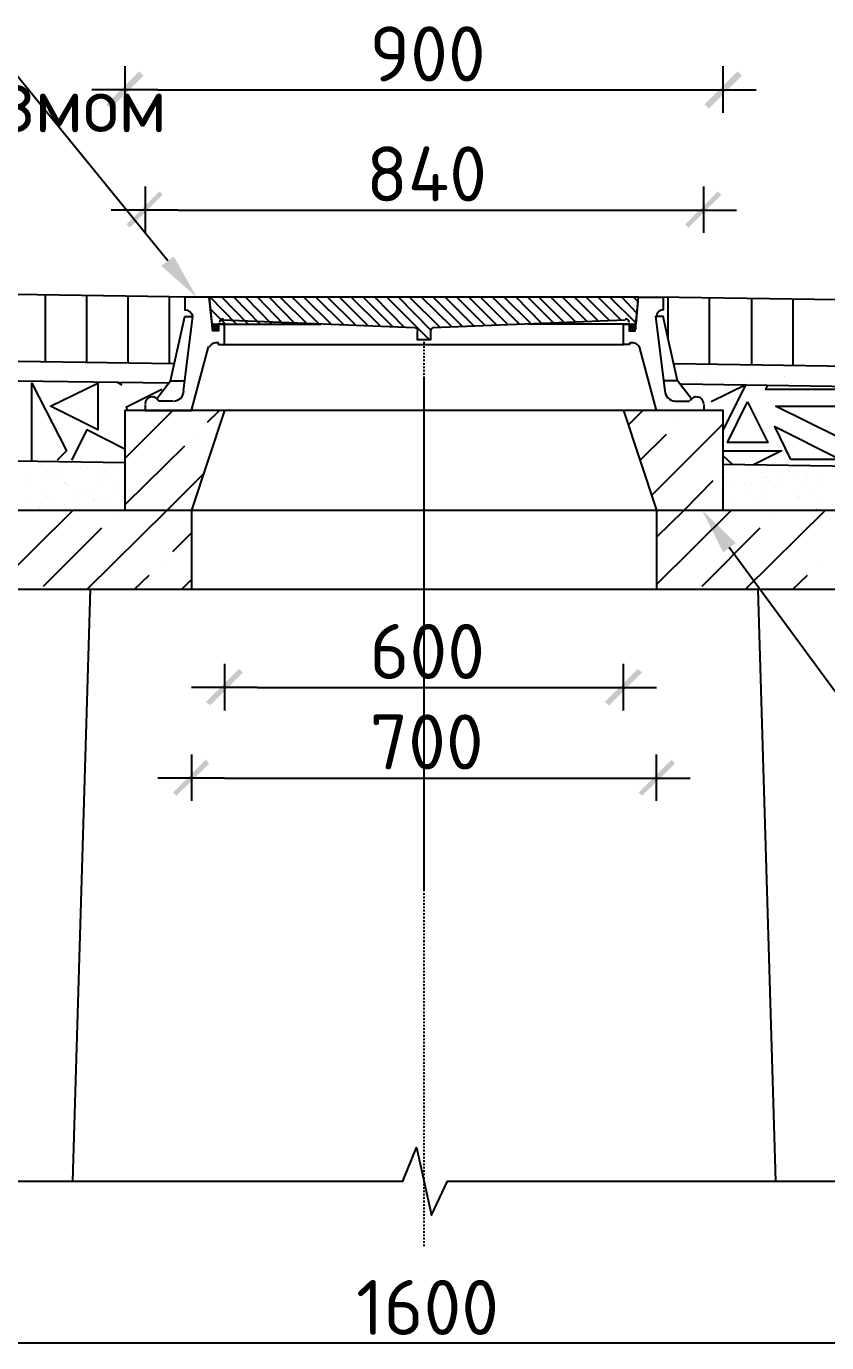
# Model space of a CAD drawing. Extents: x 8646 to 18206, y -17605 to -192.
# Drawn here: x 11767.7 to 11807.8, y -8223.7 to -8157.7 of the extents above; entities that cross this region are included whole.
import ezdxf

# ---------------------------------------------------------------- set-up
doc = ezdxf.new("R2010")
doc.units = 0
for name, color, linetype in [('PDF__0', 7, 'CONTINUOUS'), ('PDF__КОНСТРУКЦИЯ_КОЛОДЦА', 7, 'CONTINUOUS'), ('PDF__ТЕКСТ', 7, 'CONTINUOUS'), ('PDF__УСИЛЕНИЕ', 7, 'CONTINUOUS')]:
    doc.layers.add(name, color=color, linetype=linetype)
doc.styles.add('PDF_ISOCPEUR', font='isocpeur.ttf')

msp = doc.modelspace()

# ---------------------------------------------------------------- linework, layer by layer
at = {"layer": 'PDF__0', "linetype": 'CONTINUOUS'}
for points in [[(11772.619, -8159.74), (11772.619, -8162.071)], [(11802.623, -8162.071), (11802.623, -8159.74)], [(11774.272, -8160.927), (11770.966, -8160.927)], [(11800.971, -8160.927), (11804.276, -8160.927)], [(11773.636, -8165.758), (11773.636, -8168.089)], [(11801.649, -8168.089), (11801.649, -8165.758)], [(11775.289, -8166.945), (11771.941, -8166.945)], [(11799.954, -8166.945), (11803.301, -8166.945)], [(11767.958, -8179.489), (11767.958, -8175.632), (11769.695, -8179.023), (11769.229, -8179.489)], [(11772.365, -8175.59), (11772.45, -8175.717), (11772.238, -8175.59)], [(11802.623, -8178.006), (11803.768, -8175.717), (11802.03, -8176.565)], [(11804.827, -8175.759), (11804.742, -8175.929), (11808.853, -8175.929), (11808.599, -8175.802)], [(11772.746, -8176.946), (11772.704, -8176.819), (11774.484, -8175.929)], [(11772.619, -8178.938), (11770.712, -8177.963), (11769.949, -8179.489)], [(11802.623, -8179.023), (11805.547, -8179.023), (11804.107, -8179.743)], [(11803.09, -8179.701), (11802.623, -8179.277)], [(11777.62, -8189.702), (11777.62, -8192.033)], [(11797.623, -8192.033), (11797.623, -8189.702)], [(11779.273, -8190.889), (11775.967, -8190.889)], [(11795.97, -8190.889), (11799.275, -8190.889)], [(11775.967, -8194.237), (11775.967, -8196.567)], [(11799.275, -8196.567), (11799.275, -8194.237)], [(11777.62, -8195.423), (11774.272, -8195.423)], [(11797.623, -8195.423), (11800.971, -8195.423)]]:
    msp.add_lwpolyline(points, dxfattribs=at)
for points in [[(11771.263, -8175.632), (11771.263, -8177.963), (11768.89, -8176.777)], [(11803.852, -8176.565), (11804.869, -8178.599), (11802.835, -8178.599)], [(11805.251, -8176.777), (11809.234, -8176.777), (11808.429, -8178.345)], [(11806.014, -8179.446), (11805.208, -8177.794), (11808.514, -8179.446)]]:
    msp.add_lwpolyline(points, close=True, dxfattribs=at)
for points in [[(11773.34, -8159.995), (11771.899, -8161.859), (11771.687, -8161.647)], [(11773.552, -8160.206), (11773.34, -8159.995), (11771.899, -8161.859)], [(11801.691, -8161.647), (11801.903, -8161.859), (11803.344, -8159.995)], [(11801.903, -8161.859), (11803.344, -8159.995), (11803.556, -8160.206)], [(11774.357, -8166.012), (11772.874, -8167.835), (11772.704, -8167.665)], [(11774.526, -8166.182), (11774.357, -8166.012), (11772.874, -8167.835)], [(11800.716, -8167.665), (11800.886, -8167.835), (11802.369, -8166.012)], [(11800.886, -8167.835), (11802.369, -8166.012), (11802.539, -8166.182)], [(11778.34, -8189.956), (11776.9, -8191.779), (11776.688, -8191.609)], [(11778.552, -8190.126), (11778.34, -8189.956), (11776.9, -8191.779)], [(11796.69, -8191.609), (11796.902, -8191.779), (11798.343, -8189.956)], [(11796.902, -8191.779), (11798.343, -8189.956), (11798.555, -8190.126)], [(11776.688, -8194.491), (11775.204, -8196.313), (11775.035, -8196.144)], [(11776.857, -8194.703), (11776.688, -8194.491), (11775.204, -8196.313)], [(11798.385, -8196.144), (11798.555, -8196.313), (11800.038, -8194.491)], [(11798.555, -8196.313), (11800.038, -8194.491), (11800.208, -8194.703)]]:
    msp.add_solid(points, dxfattribs=at)
at = {"layer": 'PDF__КОНСТРУКЦИЯ_КОЛОДЦА', "linetype": 'CONTINUOUS'}
for points in [[(11775.967, -8171.31), (11747.234, -8170.886)], [(11827.584, -8171.733), (11799.275, -8171.31)], [(11775.077, -8174.658), (11747.234, -8174.234)], [(11827.584, -8175.081), (11800.165, -8174.658)], [(11774.781, -8175.632), (11747.277, -8175.251)], [(11827.584, -8176.098), (11800.504, -8175.675)], [(11772.619, -8179.616), (11747.489, -8179.234)], [(11827.796, -8180.082), (11802.623, -8179.701)]]:
    msp.add_lwpolyline(points, dxfattribs=at)
at = {"layer": 'PDF__УСИЛЕНИЕ', "linetype": 'CONTINUOUS'}
for points in [[(11774.781, -8169.487), (11766.686, -8159.571), (11765.033, -8159.571)], [(11774.272, -8160.927), (11800.971, -8160.927)], [(11775.289, -8166.945), (11799.954, -8166.945)], [(11768.636, -8174.53), (11768.636, -8171.225)], [(11770.712, -8174.573), (11770.712, -8171.225)], [(11772.789, -8174.615), (11772.789, -8171.267)], [(11774.865, -8174.658), (11774.865, -8171.31)], [(11797.919, -8172.623), (11797.919, -8172.666), (11798.258, -8172.666), (11798.385, -8171.31), (11787.621, -8171.31), (11776.857, -8171.31), (11776.984, -8172.666), (11777.323, -8172.666), (11777.323, -8172.623)], [(11778.213, -8172.666), (11776.9, -8171.31)], [(11778.807, -8172.666), (11777.493, -8171.31)], [(11779.4, -8172.666), (11778.086, -8171.31)], [(11779.993, -8172.666), (11778.679, -8171.31)], [(11780.586, -8172.666), (11779.273, -8171.31)], [(11781.18, -8172.666), (11779.866, -8171.31)], [(11781.773, -8172.666), (11780.417, -8171.31)], [(11782.366, -8172.666), (11781.01, -8171.31)], [(11782.96, -8172.666), (11781.604, -8171.31)], [(11783.595, -8172.708), (11782.197, -8171.31)], [(11784.189, -8172.708), (11782.79, -8171.31)], [(11784.824, -8172.751), (11783.383, -8171.31)], [(11785.418, -8172.751), (11783.977, -8171.31)], [(11786.053, -8172.793), (11784.57, -8171.31)], [(11786.647, -8172.835), (11785.163, -8171.31)], [(11787.876, -8173.429), (11785.757, -8171.31)], [(11787.96, -8172.962), (11786.35, -8171.31)], [(11788.427, -8172.835), (11786.901, -8171.31)], [(11789.02, -8172.793), (11787.494, -8171.31)], [(11789.571, -8172.793), (11788.087, -8171.31)], [(11790.122, -8172.751), (11788.681, -8171.31)], [(11790.715, -8172.751), (11789.274, -8171.31)], [(11791.266, -8172.708), (11789.867, -8171.31)], [(11791.817, -8172.666), (11790.461, -8171.31)], [(11792.41, -8172.666), (11791.054, -8171.31)], [(11792.961, -8172.623), (11791.647, -8171.31)], [(11793.512, -8172.623), (11792.241, -8171.31)], [(11794.105, -8172.581), (11792.834, -8171.31)], [(11794.656, -8172.581), (11793.385, -8171.31)], [(11795.207, -8172.539), (11793.978, -8171.31)], [(11795.8, -8172.539), (11794.571, -8171.31)], [(11796.351, -8172.496), (11795.165, -8171.31)], [(11796.945, -8172.496), (11795.758, -8171.31)], [(11797.496, -8172.454), (11796.351, -8171.31)], [(11798.258, -8172.623), (11796.945, -8171.31)], [(11798.301, -8172.115), (11797.538, -8171.31)], [(11797.962, -8173.598), (11797.919, -8173.683), (11797.623, -8173.683), (11797.623, -8172.666), (11797.919, -8172.666), (11797.919, -8173.005), (11798.216, -8173.005), (11798.385, -8171.31), (11799.614, -8171.31), (11799.614, -8171.945)], [(11798.385, -8171.564), (11798.131, -8171.31)], [(11799.869, -8173.429), (11799.869, -8171.31)], [(11801.945, -8174.7), (11801.945, -8171.352)], [(11804.064, -8174.742), (11804.064, -8171.394)], [(11806.141, -8174.742), (11806.141, -8171.437)], [(11774.23, -8176.395), (11774.908, -8175.505), (11775.628, -8172.284), (11776.01, -8172.284), (11775.543, -8176.014)], [(11777.662, -8172.666), (11776.9, -8171.903)], [(11777.535, -8172.454), (11787.155, -8172.835)], [(11788.087, -8172.835), (11797.707, -8172.454)], [(11777.239, -8173.005), (11776.984, -8172.708), (11777.069, -8172.666), (11776.984, -8172.581)], [(11776.984, -8172.835), (11777.196, -8172.666), (11777.323, -8172.793), (11777.154, -8173.005)], [(11777.111, -8173.005), (11776.984, -8172.878)], [(11777.027, -8172.962), (11777.323, -8172.666)], [(11777.323, -8172.92), (11777.069, -8172.666)], [(11777.281, -8173.005), (11777.323, -8172.962)], [(11777.323, -8172.666), (11782.451, -8172.666)], [(11797.919, -8172.666), (11792.834, -8172.666)], [(11798.174, -8173.005), (11797.919, -8172.708), (11797.962, -8172.666), (11798.258, -8172.92)], [(11797.919, -8173.005), (11798.258, -8172.666)], [(11798.216, -8173.005), (11798.216, -8172.962)], [(11777.62, -8173.683), (11797.623, -8173.683)], [(11787.621, -8173.556), (11787.621, -8173.683)], [(11787.621, -8173.725), (11787.621, -8173.725)], [(11787.621, -8173.768), (11787.621, -8173.852)], [(11773.636, -8176.692), (11773.636, -8176.988), (11775.967, -8176.988), (11776.815, -8173.81)], [(11787.621, -8173.895), (11787.621, -8173.895)], [(11787.621, -8173.937), (11787.621, -8174.022)], [(11787.621, -8174.064), (11787.621, -8174.064)], [(11787.621, -8174.107), (11787.621, -8174.191)], [(11787.621, -8174.234), (11787.621, -8174.234)], [(11787.621, -8174.276), (11787.621, -8174.361)], [(11787.621, -8174.403), (11787.621, -8174.403)], [(11801.649, -8176.692), (11801.649, -8176.988), (11799.275, -8176.988), (11798.428, -8173.81)], [(11770.204, -8174.869), (11770.204, -8174.869)], [(11770.712, -8174.827), (11770.712, -8174.827)], [(11787.621, -8174.446), (11787.621, -8174.53)], [(11787.621, -8174.573), (11787.621, -8174.573)], [(11787.621, -8174.615), (11787.621, -8174.7)], [(11787.621, -8174.742), (11787.621, -8174.742)], [(11787.621, -8174.785), (11787.621, -8174.869)], [(11787.621, -8174.912), (11787.621, -8174.912)], [(11787.621, -8174.954), (11787.621, -8175.039)], [(11787.621, -8175.081), (11787.621, -8175.081)], [(11801.182, -8174.827), (11801.182, -8174.827)], [(11801.352, -8174.954), (11801.352, -8174.954)], [(11801.861, -8174.785), (11801.861, -8174.785)], [(11801.903, -8174.869), (11801.903, -8174.869)], [(11802.708, -8174.785), (11802.708, -8174.785)], [(11804.997, -8174.785), (11804.997, -8174.785)], [(11769.78, -8175.124), (11769.78, -8175.124)], [(11774.908, -8175.505), (11775.628, -8175.505)], [(11787.621, -8175.124), (11787.621, -8175.209)], [(11787.621, -8175.251), (11787.621, -8175.251)], [(11787.621, -8175.293), (11787.621, -8175.378), (11787.621, -8175.42), (11787.621, -8175.548), (11787.621, -8175.59), (11787.621, -8175.717), (11787.621, -8175.759), (11787.621, -8175.887), (11787.621, -8175.929), (11787.621, -8176.056), (11787.621, -8176.098), (11787.621, -8176.226), (11787.621, -8176.268), (11787.621, -8176.395), (11787.621, -8176.438), (11787.621, -8176.565), (11787.621, -8176.607), (11787.621, -8176.734), (11787.621, -8176.777), (11787.621, -8176.904), (11787.621, -8176.946), (11787.621, -8177.073), (11787.621, -8177.116), (11787.621, -8177.243), (11787.621, -8177.285), (11787.621, -8177.412), (11787.621, -8177.455), (11787.621, -8177.582), (11787.621, -8177.624), (11787.621, -8177.751), (11787.621, -8177.794), (11787.621, -8177.921), (11787.621, -8177.963), (11787.621, -8178.09), (11787.621, -8178.133), (11787.621, -8178.26), (11787.621, -8178.302), (11787.621, -8178.429), (11787.621, -8178.472), (11787.621, -8178.599), (11787.621, -8178.641), (11787.621, -8178.768), (11787.621, -8178.811), (11787.621, -8178.938), (11787.621, -8178.98), (11787.621, -8179.107), (11787.621, -8179.15), (11787.621, -8179.277), (11787.621, -8179.319), (11787.621, -8179.446), (11787.621, -8179.489), (11787.621, -8179.616), (11787.621, -8179.658), (11787.621, -8179.785), (11787.621, -8179.828), (11787.621, -8179.955), (11787.621, -8179.997), (11787.621, -8180.124), (11787.621, -8180.167), (11787.621, -8180.294), (11787.621, -8180.336), (11787.621, -8180.463), (11787.621, -8180.506), (11787.621, -8180.633), (11787.621, -8180.675), (11787.621, -8180.803), (11787.621, -8180.845), (11787.621, -8180.972), (11787.621, -8181.014), (11787.621, -8181.142), (11787.621, -8181.184), (11787.621, -8181.311), (11787.621, -8181.353), (11787.621, -8181.481), (11787.621, -8181.523), (11787.621, -8181.65), (11787.621, -8181.692), (11787.621, -8181.82), (11787.621, -8181.862), (11787.621, -8181.989), (11787.621, -8182.031), (11787.621, -8182.159), (11787.621, -8182.201), (11787.621, -8182.328), (11787.621, -8182.371), (11787.621, -8182.498), (11787.621, -8182.54), (11787.621, -8182.667), (11787.621, -8182.71), (11787.621, -8182.837), (11787.621, -8182.879), (11787.621, -8183.006), (11787.621, -8183.049), (11787.621, -8183.176), (11787.621, -8183.218), (11787.621, -8183.345), (11787.621, -8183.388), (11787.621, -8183.515), (11787.621, -8183.557), (11787.621, -8183.684), (11787.621, -8183.727), (11787.621, -8183.854), (11787.621, -8183.896), (11787.621, -8184.023), (11787.621, -8184.066), (11787.621, -8184.193), (11787.621, -8184.235), (11787.621, -8184.362), (11787.621, -8184.405), (11787.621, -8184.532), (11787.621, -8184.574), (11787.621, -8184.701), (11787.621, -8184.744), (11787.621, -8184.871), (11787.621, -8184.913), (11787.621, -8185.04), (11787.621, -8185.083), (11787.621, -8185.21), (11787.621, -8185.252), (11787.621, -8185.379), (11787.621, -8185.422), (11787.621, -8185.549), (11787.621, -8185.591), (11787.621, -8185.718), (11787.621, -8185.761), (11787.621, -8185.888), (11787.621, -8185.93), (11787.621, -8186.057), (11787.621, -8186.1), (11787.621, -8186.227), (11787.621, -8186.269), (11787.621, -8186.396), (11787.621, -8186.439), (11787.621, -8186.566), (11787.621, -8186.608), (11787.621, -8186.736), (11787.621, -8186.778), (11787.621, -8186.905), (11787.621, -8186.947), (11787.621, -8187.075), (11787.621, -8187.117), (11787.621, -8187.244), (11787.621, -8187.286), (11787.621, -8187.414), (11787.621, -8187.456), (11787.621, -8187.583), (11787.621, -8187.625), (11787.621, -8187.753), (11787.621, -8187.795), (11787.621, -8187.922), (11787.621, -8187.965), (11787.621, -8188.092), (11787.621, -8188.134), (11787.621, -8188.261), (11787.621, -8188.304), (11787.621, -8188.431), (11787.621, -8188.473), (11787.621, -8188.6), (11787.621, -8188.643), (11787.621, -8188.77), (11787.621, -8188.812), (11787.621, -8188.939), (11787.621, -8188.982), (11787.621, -8189.109), (11787.621, -8189.151), (11787.621, -8189.278), (11787.621, -8189.321), (11787.621, -8189.448), (11787.621, -8189.49), (11787.621, -8189.617), (11787.621, -8189.66), (11787.621, -8189.787), (11787.621, -8189.829), (11787.621, -8189.956), (11787.621, -8189.999), (11787.621, -8190.126), (11787.621, -8190.168), (11787.621, -8190.295), (11787.621, -8190.338), (11787.621, -8190.465), (11787.621, -8190.507), (11787.621, -8190.634), (11787.621, -8190.677), (11787.621, -8190.804), (11787.621, -8190.846), (11787.621, -8190.973), (11787.621, -8191.016), (11787.621, -8191.143), (11787.621, -8191.185), (11787.621, -8191.312), (11787.621, -8191.355), (11787.621, -8191.482), (11787.621, -8191.524), (11787.621, -8191.651), (11787.621, -8191.694), (11787.621, -8191.821), (11787.621, -8191.863), (11787.621, -8191.99), (11787.621, -8192.033), (11787.621, -8192.16), (11787.621, -8192.202), (11787.621, -8192.33), (11787.621, -8192.372), (11787.621, -8192.499), (11787.621, -8192.541), (11787.621, -8192.669), (11787.621, -8192.711), (11787.621, -8192.838), (11787.621, -8192.88), (11787.621, -8193.008), (11787.621, -8193.05), (11787.621, -8193.177), (11787.621, -8193.219), (11787.621, -8193.347), (11787.621, -8193.389), (11787.621, -8193.516), (11787.621, -8193.558), (11787.621, -8193.686), (11787.621, -8193.728), (11787.621, -8193.855), (11787.621, -8193.898), (11787.621, -8194.025), (11787.621, -8194.067), (11787.621, -8194.194), (11787.621, -8194.237), (11787.621, -8194.364), (11787.621, -8194.406), (11787.621, -8194.533), (11787.621, -8194.576), (11787.621, -8194.703), (11787.621, -8194.745), (11787.621, -8194.872), (11787.621, -8194.915), (11787.621, -8195.042), (11787.621, -8195.084), (11787.621, -8195.211), (11787.621, -8195.254), (11787.621, -8195.381), (11787.621, -8195.423), (11787.621, -8195.55), (11787.621, -8195.593), (11787.621, -8195.72), (11787.621, -8195.762), (11787.621, -8195.889), (11787.621, -8195.932), (11787.621, -8196.059), (11787.621, -8196.101), (11787.621, -8196.228), (11787.621, -8196.271), (11787.621, -8196.398), (11787.621, -8196.44), (11787.621, -8196.567), (11787.621, -8196.61), (11787.621, -8196.737), (11787.621, -8196.779), (11787.621, -8196.906), (11787.621, -8196.949), (11787.621, -8197.076), (11787.621, -8197.118), (11787.621, -8197.245), (11787.621, -8197.288), (11787.621, -8197.415), (11787.621, -8197.457), (11787.621, -8197.584), (11787.621, -8197.627), (11787.621, -8197.754), (11787.621, -8197.796), (11787.621, -8197.923), (11787.621, -8197.966), (11787.621, -8198.093), (11787.621, -8198.135), (11787.621, -8198.263), (11787.621, -8198.305), (11787.621, -8198.432), (11787.621, -8198.474), (11787.621, -8198.602), (11787.621, -8198.644), (11787.621, -8198.771), (11787.621, -8198.813), (11787.621, -8198.941), (11787.621, -8198.983), (11787.621, -8199.11), (11787.621, -8199.152), (11787.621, -8199.28), (11787.621, -8199.322), (11787.621, -8199.449), (11787.621, -8199.491), (11787.621, -8199.619), (11787.621, -8199.661), (11787.621, -8199.788), (11787.621, -8199.831), (11787.621, -8199.958), (11787.621, -8200), (11787.621, -8200.127), (11787.621, -8200.17), (11787.621, -8200.297), (11787.621, -8200.339), (11787.621, -8200.466), (11787.621, -8200.509), (11787.621, -8200.636), (11787.621, -8200.678), (11787.621, -8200.805), (11787.621, -8200.848), (11787.621, -8200.975), (11787.621, -8201.017), (11787.621, -8201.102)], [(11800.335, -8175.505), (11799.614, -8175.505)], [(11800.547, -8175.293), (11800.547, -8175.293)], [(11802.03, -8175.59), (11802.03, -8175.59)], [(11803.132, -8175.293), (11803.132, -8175.293)], [(11805.717, -8175.293), (11805.717, -8175.293)], [(11806.056, -8175.632), (11806.056, -8175.632)], [(11806.522, -8175.717), (11806.522, -8175.717)], [(11772.619, -8179.404), (11775.035, -8176.988)], [(11772.619, -8177.031), (11772.662, -8176.988)], [(11775.035, -8176.522), (11774.314, -8176.522)], [(11777.62, -8176.988), (11775.967, -8181.989)], [(11776.772, -8177.582), (11777.366, -8176.988)], [(11797.623, -8176.988), (11799.275, -8181.989)], [(11797.877, -8177.709), (11798.597, -8176.988)], [(11800.971, -8176.988), (11800.971, -8176.988)], [(11799.064, -8181.226), (11802.623, -8177.666)], [(11800.377, -8177.582), (11800.377, -8177.582)], [(11776.179, -8178.175), (11776.179, -8178.175)], [(11798.47, -8179.489), (11799.784, -8178.175)], [(11772.662, -8181.692), (11775.628, -8178.768)], [(11768.169, -8179.574), (11768.169, -8179.574)], [(11772.238, -8179.658), (11772.238, -8179.658)], [(11803.471, -8179.531), (11803.471, -8179.531)], [(11803.768, -8179.701), (11803.768, -8179.701)], [(11805.844, -8179.701), (11805.844, -8179.701)], [(11767.703, -8180.252), (11767.703, -8180.252)], [(11768.466, -8179.743), (11768.466, -8179.743)], [(11768.636, -8180.124), (11768.636, -8180.124)], [(11768.678, -8179.997), (11768.678, -8179.997)], [(11768.932, -8179.997), (11768.932, -8179.997)], [(11768.975, -8180.082), (11768.975, -8180.082)], [(11769.526, -8179.997), (11769.526, -8179.997)], [(11770.416, -8179.87), (11770.416, -8179.87)], [(11770.458, -8179.955), (11770.458, -8179.955)], [(11770.543, -8179.743), (11770.543, -8179.743)], [(11770.755, -8179.828), (11770.755, -8179.828)], [(11771.306, -8179.743), (11771.306, -8179.743)], [(11771.517, -8180.379), (11771.517, -8180.379)], [(11771.602, -8180.04), (11771.602, -8180.04)], [(11771.729, -8180.167), (11771.729, -8180.167)], [(11772.195, -8179.913), (11772.195, -8179.913)], [(11772.619, -8179.743), (11772.619, -8179.743)], [(11774.738, -8181.989), (11776.56, -8180.167)], [(11802.708, -8180.336), (11802.708, -8180.336)], [(11802.835, -8180.124), (11802.835, -8180.124)], [(11803.217, -8179.913), (11803.217, -8179.913)], [(11804.615, -8180.082), (11804.615, -8180.082)], [(11804.785, -8180.336), (11804.785, -8180.336)], [(11805.887, -8179.955), (11805.887, -8179.955)], [(11805.971, -8180.04), (11805.971, -8180.04)], [(11806.353, -8180.04), (11806.353, -8180.04)], [(11806.395, -8180.336), (11806.395, -8180.336)], [(11806.734, -8180.294), (11806.734, -8180.294)], [(11806.861, -8180.336), (11806.861, -8180.336)], [(11807.285, -8180.209), (11807.285, -8180.209)], [(11767.873, -8180.633), (11767.873, -8180.633)], [(11769.441, -8180.421), (11769.441, -8180.421)], [(11769.61, -8180.591), (11769.61, -8180.591)], [(11769.61, -8180.633), (11769.61, -8180.633)], [(11769.738, -8180.718), (11769.738, -8180.718)], [(11771.306, -8180.591), (11771.306, -8180.591)], [(11772.323, -8180.675), (11772.323, -8180.675)], [(11800.674, -8181.989), (11802.115, -8180.506)], [(11802.793, -8180.803), (11802.793, -8180.803)], [(11803.132, -8180.76), (11803.132, -8180.76)], [(11803.683, -8180.675), (11803.683, -8180.675)], [(11803.768, -8180.718), (11803.768, -8180.718)], [(11803.852, -8180.548), (11803.852, -8180.548)], [(11803.979, -8180.633), (11803.979, -8180.633)], [(11804.573, -8180.548), (11804.573, -8180.548)], [(11804.912, -8180.506), (11804.912, -8180.506)], [(11805.463, -8180.463), (11805.463, -8180.463)], [(11805.463, -8180.718), (11805.463, -8180.718)], [(11806.565, -8180.591), (11806.565, -8180.591)], [(11807.285, -8180.675), (11807.285, -8180.675)], [(11767.703, -8181.311), (11767.703, -8181.311)], [(11768.72, -8181.226), (11768.72, -8181.226)], [(11768.72, -8181.311), (11768.72, -8181.311)], [(11768.975, -8181.438), (11768.975, -8181.438)], [(11769.61, -8181.692), (11769.61, -8181.692)], [(11770.119, -8181.65), (11770.119, -8181.65)], [(11770.288, -8181.269), (11770.288, -8181.269)], [(11770.5, -8181.226), (11770.5, -8181.226)], [(11770.797, -8181.226), (11770.797, -8181.226)], [(11771.051, -8181.438), (11771.051, -8181.438)], [(11771.051, -8181.523), (11771.051, -8181.523)], [(11771.39, -8181.481), (11771.39, -8181.481)], [(11771.941, -8181.396), (11771.941, -8181.396)], [(11772.238, -8181.184), (11772.238, -8181.184)], [(11802.878, -8181.438), (11802.878, -8181.438)], [(11804.022, -8181.184), (11804.022, -8181.184)], [(11804.276, -8181.353), (11804.276, -8181.353)], [(11804.573, -8181.184), (11804.573, -8181.184)], [(11804.658, -8181.353), (11804.658, -8181.353)], [(11806.098, -8181.184), (11806.098, -8181.184)], [(11806.353, -8181.353), (11806.353, -8181.353)], [(11806.395, -8181.311), (11806.395, -8181.311)], [(11807.243, -8181.184), (11807.243, -8181.184)], [(11807.37, -8181.311), (11807.37, -8181.311)], [(11767.788, -8181.947), (11767.788, -8181.947)], [(11767.915, -8181.904), (11767.915, -8181.904)], [(11768.297, -8181.862), (11768.297, -8181.862)], [(11768.339, -8181.862), (11768.339, -8181.862)], [(11769.229, -8181.777), (11769.229, -8181.777)], [(11769.653, -8181.904), (11769.653, -8181.904)], [(11770.966, -8181.862), (11770.966, -8181.862)], [(11771.348, -8181.904), (11771.348, -8181.904)], [(11805.251, -8181.777), (11805.251, -8181.777)], [(11805.336, -8181.904), (11805.336, -8181.904)], [(11806.988, -8181.989), (11806.988, -8181.989)], [(11807.327, -8181.904), (11807.327, -8181.904)], [(11807.327, -8181.947), (11807.327, -8181.947)], [(11802.92, -8183.854), (11819.066, -8205.806), (11820.719, -8205.806), (11857.631, -8205.806)], [(11779.273, -8190.889), (11795.97, -8190.889)], [(11777.62, -8195.423), (11797.623, -8195.423)], [(11787.621, -8201.144), (11787.621, -8201.144)], [(11787.621, -8201.187), (11787.621, -8201.271)], [(11787.621, -8201.314), (11787.621, -8201.314)], [(11787.621, -8201.356), (11787.621, -8201.441)], [(11787.621, -8201.483), (11787.621, -8201.483)], [(11787.621, -8201.526), (11787.621, -8201.61)], [(11787.621, -8201.653), (11787.621, -8201.653)], [(11787.621, -8201.695), (11787.621, -8201.78)], [(11787.621, -8201.822), (11787.621, -8201.822)], [(11787.621, -8201.865), (11787.621, -8201.949)], [(11787.621, -8201.992), (11787.621, -8201.992)], [(11787.621, -8202.034), (11787.621, -8202.119)], [(11787.621, -8202.161), (11787.621, -8202.161)], [(11787.621, -8202.204), (11787.621, -8202.288)], [(11787.621, -8202.331), (11787.621, -8202.331)], [(11787.621, -8202.373), (11787.621, -8202.458)], [(11787.621, -8202.5), (11787.621, -8202.5)], [(11787.621, -8202.543), (11787.621, -8202.628)], [(11787.621, -8202.67), (11787.621, -8202.67)], [(11787.621, -8202.712), (11787.621, -8202.797)], [(11787.621, -8202.839), (11787.621, -8202.839)], [(11787.621, -8202.882), (11787.621, -8202.967)], [(11787.621, -8203.009), (11787.621, -8203.009)], [(11787.621, -8203.051), (11787.621, -8203.136)], [(11787.621, -8203.178), (11787.621, -8203.178)], [(11787.621, -8203.221), (11787.621, -8203.306)], [(11787.621, -8203.348), (11787.621, -8203.348)], [(11787.621, -8203.39), (11787.621, -8203.475)], [(11787.621, -8203.517), (11787.621, -8203.517)], [(11787.621, -8203.56), (11787.621, -8203.645)], [(11787.621, -8203.687), (11787.621, -8203.687)], [(11787.621, -8203.729), (11787.621, -8203.814)], [(11787.621, -8203.857), (11787.621, -8203.857)], [(11787.621, -8203.899), (11787.621, -8203.984)], [(11787.621, -8204.026), (11787.621, -8204.026)], [(11787.621, -8204.068), (11787.621, -8204.153)], [(11787.621, -8204.196), (11787.621, -8204.196)], [(11787.621, -8204.238), (11787.621, -8204.323)], [(11787.621, -8204.365), (11787.621, -8204.365)], [(11787.621, -8204.407), (11787.621, -8204.492)], [(11787.621, -8204.535), (11787.621, -8204.535)], [(11787.621, -8204.577), (11787.621, -8204.662)], [(11787.621, -8204.704), (11787.621, -8204.704)], [(11787.621, -8204.746), (11787.621, -8204.831)], [(11787.621, -8204.874), (11787.621, -8204.874)], [(11787.621, -8204.916), (11787.621, -8205.001)], [(11787.621, -8205.043), (11787.621, -8205.043)], [(11787.621, -8205.085), (11787.621, -8205.17)], [(11787.621, -8205.213), (11787.621, -8205.213)], [(11787.621, -8205.255), (11787.621, -8205.34)], [(11787.621, -8205.382), (11787.621, -8205.382)], [(11787.621, -8205.425), (11787.621, -8205.509)], [(11787.621, -8205.552), (11787.621, -8205.552)], [(11787.621, -8205.594), (11787.621, -8205.679)], [(11787.621, -8205.721), (11787.621, -8205.721)], [(11787.621, -8205.764), (11787.621, -8205.848)], [(11787.621, -8205.891), (11787.621, -8205.891)], [(11787.621, -8205.933), (11787.621, -8206.018)], [(11787.621, -8206.06), (11787.621, -8206.06)], [(11787.621, -8206.103), (11787.621, -8206.187)], [(11787.621, -8206.23), (11787.621, -8206.23)], [(11787.621, -8206.272), (11787.621, -8206.357)], [(11787.621, -8206.399), (11787.621, -8206.399)], [(11787.621, -8206.442), (11787.621, -8206.526)], [(11787.621, -8206.569), (11787.621, -8206.569)], [(11787.621, -8206.611), (11787.621, -8206.696)], [(11787.621, -8206.738), (11787.621, -8206.738)], [(11787.621, -8206.781), (11787.621, -8206.865)], [(11787.621, -8206.908), (11787.621, -8206.908)], [(11787.621, -8206.95), (11787.621, -8207.035)], [(11787.621, -8207.077), (11787.621, -8207.077)], [(11787.621, -8207.12), (11787.621, -8207.204)], [(11787.621, -8207.247), (11787.621, -8207.247)], [(11787.621, -8207.289), (11787.621, -8207.374)], [(11787.621, -8207.416), (11787.621, -8207.416)], [(11787.621, -8207.459), (11787.621, -8207.543)], [(11787.621, -8207.586), (11787.621, -8207.586)], [(11787.621, -8207.628), (11787.621, -8207.713)], [(11787.621, -8207.755), (11787.621, -8207.755)], [(11787.621, -8207.798), (11787.621, -8207.882)], [(11787.621, -8207.925), (11787.621, -8207.925)], [(11787.621, -8207.967), (11787.621, -8208.052)], [(11787.621, -8208.094), (11787.621, -8208.094)], [(11787.621, -8208.137), (11787.621, -8208.222)], [(11787.621, -8208.264), (11787.621, -8208.264)], [(11787.621, -8208.306), (11787.621, -8208.391)], [(11787.621, -8208.433), (11787.621, -8208.433)], [(11787.621, -8208.476), (11787.621, -8208.561)], [(11787.621, -8208.603), (11787.621, -8208.603)], [(11787.621, -8208.645), (11787.621, -8208.73)], [(11787.621, -8208.772), (11787.621, -8208.772)], [(11787.621, -8208.815), (11787.621, -8208.9)], [(11787.621, -8208.942), (11787.621, -8208.942)], [(11787.621, -8208.984), (11787.621, -8209.069)], [(11787.621, -8209.111), (11787.621, -8209.111)], [(11787.621, -8209.154), (11787.621, -8209.239)], [(11787.621, -8209.281), (11787.621, -8209.281)], [(11787.621, -8209.323), (11787.621, -8209.408)], [(11787.621, -8209.45), (11787.621, -8209.45)], [(11787.621, -8209.493), (11787.621, -8209.578)], [(11787.621, -8209.62), (11787.621, -8209.62)], [(11787.621, -8209.662), (11787.621, -8209.747)], [(11787.621, -8209.79), (11787.621, -8209.79)], [(11787.621, -8209.832), (11787.621, -8209.917)], [(11787.621, -8209.959), (11787.621, -8209.959)], [(11787.621, -8210.001), (11787.621, -8210.086)], [(11787.621, -8210.129), (11787.621, -8210.129)], [(11787.621, -8210.171), (11787.621, -8210.256)], [(11787.621, -8210.298), (11787.621, -8210.298)], [(11787.621, -8210.34), (11787.621, -8210.425)], [(11787.621, -8210.468), (11787.621, -8210.468)], [(11787.621, -8210.51), (11787.621, -8210.595)], [(11787.621, -8210.637), (11787.621, -8210.637)], [(11787.621, -8210.679), (11787.621, -8210.764)], [(11787.621, -8210.807), (11787.621, -8210.807)], [(11787.621, -8210.849), (11787.621, -8210.934)], [(11787.621, -8210.976), (11787.621, -8210.976)], [(11787.621, -8211.018), (11787.621, -8211.103)], [(11787.621, -8211.146), (11787.621, -8211.146)], [(11787.621, -8211.188), (11787.621, -8211.273)], [(11787.621, -8211.315), (11787.621, -8211.315)], [(11787.621, -8211.358), (11787.621, -8211.442)], [(11787.621, -8211.485), (11787.621, -8211.485)], [(11787.621, -8211.527), (11787.621, -8211.612)], [(11787.621, -8211.654), (11787.621, -8211.654)], [(11787.621, -8211.697), (11787.621, -8211.781)], [(11787.621, -8211.824), (11787.621, -8211.824)], [(11787.621, -8211.866), (11787.621, -8211.951)], [(11787.621, -8211.993), (11787.621, -8211.993)], [(11787.621, -8212.036), (11787.621, -8212.12)], [(11787.621, -8212.163), (11787.621, -8212.163)], [(11787.621, -8212.205), (11787.621, -8212.29)], [(11787.621, -8212.332), (11787.621, -8212.332)], [(11787.621, -8212.375), (11787.621, -8212.459)], [(11787.621, -8212.502), (11787.621, -8212.502)], [(11787.621, -8212.544), (11787.621, -8212.629)], [(11787.621, -8212.671), (11787.621, -8212.671)], [(11787.621, -8212.714), (11787.621, -8212.798)], [(11787.621, -8212.841), (11787.621, -8212.841)], [(11787.621, -8212.883), (11787.621, -8212.968)], [(11787.621, -8213.01), (11787.621, -8213.01)], [(11787.621, -8213.053), (11787.621, -8213.137)], [(11787.621, -8213.18), (11787.621, -8213.18)], [(11787.621, -8213.222), (11787.621, -8213.307)], [(11787.621, -8213.349), (11787.621, -8213.349)], [(11787.621, -8213.392), (11787.621, -8213.476)], [(11787.621, -8213.519), (11787.621, -8213.519)], [(11787.621, -8213.561), (11787.621, -8213.646)], [(11787.621, -8213.688), (11787.621, -8213.688)], [(11787.621, -8213.731), (11787.621, -8213.815)], [(11787.621, -8213.858), (11787.621, -8213.858)], [(11787.621, -8213.9), (11787.621, -8213.985)], [(11787.621, -8214.027), (11787.621, -8214.027)], [(11787.621, -8214.07), (11787.621, -8214.155)], [(11787.621, -8214.197), (11787.621, -8214.197)], [(11787.621, -8214.239), (11787.621, -8214.324)], [(11787.621, -8214.366), (11787.621, -8214.366)], [(11787.621, -8214.409), (11787.621, -8214.494)], [(11787.621, -8214.536), (11787.621, -8214.536)], [(11787.621, -8214.578), (11787.621, -8214.663)], [(11787.621, -8214.705), (11787.621, -8214.705)], [(11787.621, -8214.748), (11787.621, -8214.833)], [(11787.621, -8214.875), (11787.621, -8214.875)], [(11787.621, -8214.917), (11787.621, -8215.002)], [(11787.621, -8215.044), (11787.621, -8215.044)], [(11787.621, -8215.087), (11787.621, -8215.172)], [(11787.621, -8215.214), (11787.621, -8215.214)], [(11787.621, -8215.256), (11787.621, -8215.341)], [(11787.621, -8215.384), (11787.621, -8215.384)], [(11787.621, -8215.426), (11787.621, -8215.511)], [(11787.621, -8215.553), (11787.621, -8215.553)], [(11787.621, -8215.595), (11787.621, -8215.68)], [(11787.621, -8215.723), (11787.621, -8215.723)], [(11787.621, -8215.765), (11787.621, -8215.85)], [(11787.621, -8215.892), (11787.621, -8215.892)], [(11787.621, -8215.934), (11787.621, -8216.019)], [(11787.621, -8216.062), (11787.621, -8216.062)], [(11787.621, -8216.104), (11787.621, -8216.189)], [(11787.621, -8216.231), (11787.621, -8216.231)], [(11787.621, -8216.273), (11787.621, -8216.358)], [(11787.621, -8216.401), (11787.621, -8216.401)], [(11787.621, -8216.443), (11787.621, -8216.528)], [(11787.621, -8216.57), (11787.621, -8216.57)], [(11787.621, -8216.612), (11787.621, -8216.697)], [(11787.621, -8216.74), (11787.621, -8216.74)], [(11787.621, -8216.782), (11787.621, -8216.867)], [(11787.621, -8216.909), (11787.621, -8216.909)], [(11787.621, -8216.952), (11787.621, -8217.036)], [(11787.621, -8217.079), (11787.621, -8217.079)], [(11787.621, -8217.121), (11787.621, -8217.206)], [(11787.621, -8217.248), (11787.621, -8217.248)], [(11787.621, -8217.291), (11787.621, -8217.375)], [(11787.621, -8217.418), (11787.621, -8217.418)], [(11787.621, -8217.46), (11787.621, -8217.545)], [(11787.621, -8217.587), (11787.621, -8217.587)], [(11787.621, -8217.63), (11787.621, -8217.714)], [(11787.621, -8217.757), (11787.621, -8217.757)], [(11787.621, -8217.799), (11787.621, -8217.884)], [(11787.621, -8217.926), (11787.621, -8217.926)], [(11787.621, -8217.969), (11787.621, -8218.053)], [(11787.621, -8218.096), (11787.621, -8218.096)], [(11787.621, -8218.138), (11787.621, -8218.223)], [(11787.621, -8218.265), (11787.621, -8218.265)], [(11787.621, -8218.308), (11787.621, -8218.392)], [(11787.621, -8218.435), (11787.621, -8218.435)], [(11787.621, -8218.477), (11787.621, -8218.562)], [(11787.621, -8218.604), (11787.621, -8218.604)], [(11787.621, -8218.647), (11787.621, -8218.731)], [(11787.621, -8218.774), (11787.621, -8218.774)], [(11787.621, -8218.816), (11787.621, -8218.901)], [(11762.618, -8223.732), (11812.625, -8223.732)]]:
    msp.add_lwpolyline(points, dxfattribs=at)
for points in [[(11777.281, -8173.598), (11777.323, -8173.683), (11777.62, -8173.683), (11777.62, -8172.666), (11777.323, -8172.666), (11777.323, -8173.005), (11777.027, -8173.005), (11776.857, -8171.31), (11775.628, -8171.31), (11775.628, -8171.945, -0.403446), (11776.008, -8172.272)], [(11801.013, -8176.395), (11800.335, -8175.505), (11799.614, -8172.284), (11799.233, -8172.284), (11799.699, -8176.014, 0.392343), (11800.208, -8176.522), (11800.928, -8176.522)], [(11787.282, -8173.005), (11787.282, -8173.429), (11787.621, -8173.429), (11787.96, -8173.429), (11787.96, -8173.005, -0.333502), (11788.106, -8172.841)]]:
    msp.add_lwpolyline(points, format="xyb", dxfattribs=at)
for points in [[(11798.131, -8172.666), (11798.258, -8172.793), (11798.046, -8173.005), (11797.919, -8172.878)], [(11772.619, -8181.989), (11802.623, -8181.989), (11802.623, -8176.988), (11772.619, -8176.988)]]:
    msp.add_lwpolyline(points, close=True, dxfattribs=at)
at = {"layer": 'PDF__УСИЛЕНИЕ', "color": 252, "linetype": 'CONTINUOUS'}
msp.add_lwpolyline([(11814.32, -8215.638), (11810.294, -8215.638), (11809.404, -8185.973), (11765.839, -8185.973), (11764.949, -8215.638), (11760.965, -8215.638), (11761.94, -8181.989), (11813.303, -8181.989)], close=True, dxfattribs=at)
for points in [[(11766.008, -8185.973), (11770.034, -8181.989)], [(11770.712, -8185.973), (11774.738, -8181.989)], [(11772.068, -8182.286), (11772.068, -8182.286)], [(11775.967, -8181.989), (11775.967, -8185.973)], [(11799.275, -8185.718), (11803.047, -8181.989)], [(11799.275, -8183.345), (11800.674, -8181.989)], [(11799.275, -8181.989), (11799.275, -8185.973)], [(11803.725, -8185.973), (11807.751, -8181.989)], [(11805.081, -8182.286), (11805.081, -8182.286)], [(11768.551, -8185.803), (11771.475, -8182.879)], [(11801.564, -8185.803), (11804.488, -8182.879)], [(11775.035, -8184.066), (11775.967, -8183.133)], [(11774.442, -8184.659), (11774.442, -8184.659)], [(11807.455, -8184.659), (11807.455, -8184.659)], [(11773.085, -8185.973), (11773.848, -8185.252)], [(11775.459, -8185.973), (11775.967, -8185.464)], [(11806.098, -8185.973), (11806.861, -8185.252)], [(11770.882, -8185.973), (11769.992, -8215.638)], [(11804.361, -8185.973), (11805.251, -8215.638)], [(11757.617, -8215.638), (11786.562, -8215.638), (11787.24, -8213.943), (11788.003, -8217.333), (11788.808, -8215.638), (11817.625, -8215.638)]]:
    msp.add_lwpolyline(points, dxfattribs=at)
at = {"layer": 'PDF__УСИЛЕНИЕ', "linetype": 'CONTINUOUS'}
for centre, radius, start, end in [((11777.556, -8172.602), 0.191, 84.32789, 172.89857), ((11797.729, -8172.602), 0.191, 7.10142, 95.67211), ((11799.636, -8172.306), 0.36, 86.75269, 174.63844), ((11787.134, -8173.026), 0.191, 2.64934, 76.42399), ((11777.217, -8174.001), 0.403, 76.2621, 153.99652), ((11798.068, -8174.001), 0.403, 26.00348, 103.7379), ((11773.997, -8176.671), 0.36, 27.25201, 178.66185), ((11775.056, -8175.993), 0.53, 271.42709, 357.11598), ((11801.288, -8176.671), 0.36, 1.33815, 152.74799)]:
    msp.add_arc(centre, radius, start, end, dxfattribs=at)
for points in [[(11775.077, -8169.276), (11776.221, -8171.31), (11774.442, -8169.742)], [(11802.623, -8184.108), (11801.564, -8181.989), (11803.259, -8183.642)]]:
    msp.add_solid(points, dxfattribs=at)

# ---------------------------------------------------------------- texts
at = {"layer": 'PDF__ТЕКСТ', "linetype": 'CONTINUOUS', "attachment_point": 4, "style": 'PDF_ISOCPEUR'}
for s, insert, char_height in [('900', (11784.896, -8159.115), 2.7614), ('с запорным механизмом', (11732.598, -8162.04), 2.76143), ('840', (11784.726, -8165.133), 2.7614), ('600', (11784.896, -8189.078), 2.7614), ('700', (11784.896, -8193.613), 2.7614), ('1600', (11784.218, -8221.966), 2.7614)]:
    msp.add_mtext(s, dxfattribs=dict(at, insert=insert, char_height=char_height))

doc.saveas('drawing.dxf')
